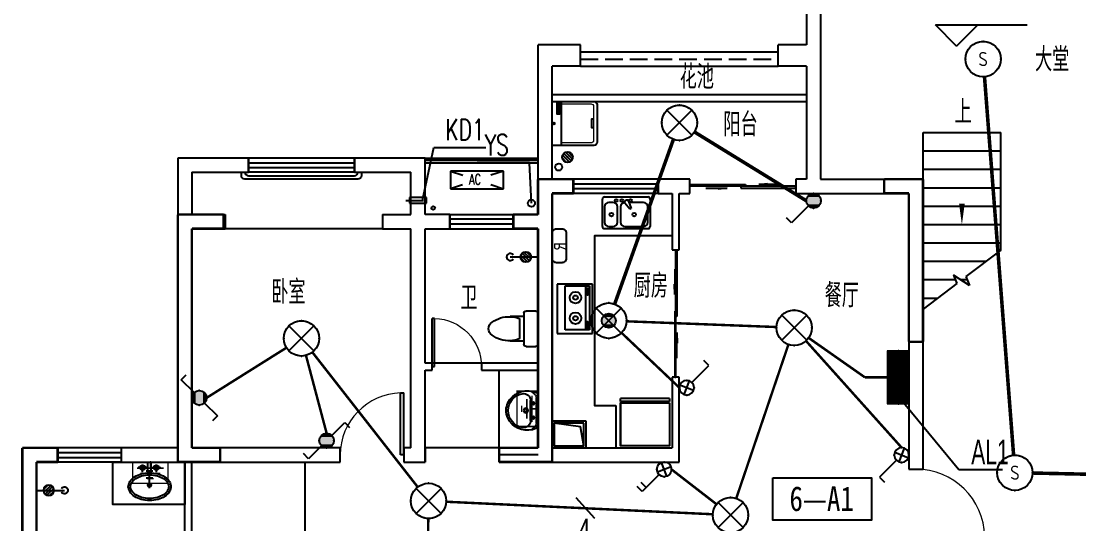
# Model space of a CAD drawing. Extents: x -993182 to -819982, y 169304 to 600104.
# Drawn here: x -984366 to -969393, y 405030 to 412139 of the extents above; entities that cross this region are included whole.
import ezdxf
from ezdxf.enums import TextEntityAlignment as Align

# ---------------------------------------------------------------- set-up
doc = ezdxf.new("R2010")
doc.units = 0
doc.header["$LTSCALE"] = 1000
doc.header["$MEASUREMENT"] = 0
doc.linetypes.add('DASH', pattern=[0.35, 0.25, -0.1])
for name, color, linetype in [('DIM-照明', 3, 'Continuous'), ('DIM-箱柜', 3, 'Continuous'), ('DIM_ELEV', 3, 'Continuous'), ('DIM_LEAD', 3, 'Continuous'), ('DIM_SYMB', 3, 'Continuous'), ('EQUIP-照明', 3, 'Continuous'), ('EQUIP-箱柜', 3, 'Continuous'), ('kan', 146, 'Continuous'), ('KTIAO', 124, 'Continuous'), ('PUB_TEXT', 7, 'Continuous'), ('STAIR', 2, 'Continuous'), ('TEL_TEXT', 7, 'Continuous'), ('VPIPE-污水', 2, 'Continuous'), ('WALL', 4, 'Continuous'), ('WINDOW', 2, 'Continuous'), ('WIRE-应急', 1, 'DASH'), ('WIRE-照明', 1, 'Continuous'), ('冷凝水管', 6, 'Continuous'), ('家具', 187, 'Continuous'), ('文字2', 7, 'Continuous'), ('栏杆', 169, 'Continuous'), ('空调、空调洞', 66, 'Continuous'), ('面层', 215, 'Continuous')]:
    doc.layers.add(name, color=color, linetype=linetype)
doc.layers.add('RENDERING', color=125, linetype='Continuous', lineweight=13)
doc.layers.add('洁、厨具', color=8, linetype='Continuous', lineweight=9)
doc.styles.add('-宋体', font='', dxfattribs={"width": 0.8})
doc.styles.add('_ROMANC', font='romanc__.ttf', dxfattribs={"width": 0.700005})
doc.styles.add('_SIMPLEX', font='SIMPLEX.shx', dxfattribs={"width": 0.75})
doc.styles.add('_TCH_DIM', font='SIMPLEX', dxfattribs={"bigfont": 'GBCBIG'})
doc.styles.add('_TEL_ATTDEF', font='GBENOR', dxfattribs={"width": 0.8, "height": 3, "bigfont": 'GBCBIG'})
doc.styles.add('_TEL_DIM', font='ICED', dxfattribs={"width": 0.8, "height": 3.5, "bigfont": 'BZHZ'})
doc.styles.add('DIM_FONT', font='simplex_.ttf', dxfattribs={"width": 0.7, "bigfont": 'GBCBIG'})
doc.styles.get("Standard").update_dxf_attribs({"font": 'gbenor.shx', "bigfont": 'gbcbig.shx'})
doc.styles.get('-宋体').set_extended_font_data('SimSun')

# ---------------------------------------------------------------- blocks, each defined once
blk = doc.blocks.new('ASDGFSDFGGDF')
at = {"layer": '家具'}
for p, q in [((695, -609), (695, 0)), ((695, -609), (695, 0)), ((0, -670), (0, -629)), ((0, -629), (28, -629)), ((0, -670), (695, -670)), ((28, -629), (28, -609)), ((695, -609), (666, -609)), ((666, -609), (666, -629)), ((666, -629), (695, -629)), ((695, -629), (695, -670))]:
    blk.add_line(p, q, dxfattribs=at)
for points in [[(0, -609), (0, 0), (695, 0), (695, -609)], [(666, -609), (28, -609), (28, -629), (666, -629)]]:
    blk.add_lwpolyline(points, close=True, dxfattribs=at)
blk = doc.blocks.new('sdfdsfgf')
at = {"layer": '家具'}
for points in [[(1414289, 21341), (1413809, 21341), (1413809, 20961), (1414289, 20961), (1414289, 21341)], [(1414259, 20991), (1414211, 21259), (1413839, 21311)]]:
    blk.add_lwpolyline(points, dxfattribs=at)
blk.add_lwpolyline([(1414259, 21311), (1413839, 21311), (1413839, 20991), (1414259, 20991)], close=True, dxfattribs=at)
blk = doc.blocks.new('A$C685A49D5')
at = {"layer": '家具'}
for p, q in [((31, 450), (644, 450)), ((0, 31), (0, 419)), ((31, 307), (31, 92)), ((153, 368), (92, 368)), ((215, 92), (215, 307)), ((256, 307), (256, 92)), ((390, 277), (320, 363)), ((340, 402), (325, 393)), ((369, 391), (408, 287)), ((583, 368), (377, 368)), ((644, 92), (644, 307)), ((675, 419), (675, 31)), ((408, 287), (390, 277)), ((644, 0), (31, 0)), ((92, 31), (153, 31)), ((317, 31), (583, 31))]:
    blk.add_line(p, q, dxfattribs=at)
for centre, radius in [((194, 399), 20.5), ((276, 399), 20.5), ((399, 399), 20.5), ((128, 199), 25.6), ((450, 199), 25.6)]:
    blk.add_circle(centre, radius, dxfattribs=at)
for centre, radius, start, end in [((31, 419), 30.7, 90, 180), ((644, 419), 30.7, 0, 90), ((92, 307), 61.4, 90, 180), ((153, 307), 61.4, 0, 90), ((317, 307), 61.4, 90, 180), ((335, 376), 20.5, 120, 219.4623), ((350, 384), 20.5, 20.5377, 120), ((583, 307), 61.4, 0, 90), ((31, 31), 30.7, 180, 270), ((92, 92), 61.4, 180, 270), ((153, 92), 61.4, 270, 0), ((317, 92), 61.4, 180, 270), ((583, 92), 61.4, 270, 0), ((644, 31), 30.7, 270, 0)]:
    blk.add_arc(centre, radius, start, end, dxfattribs=at)
at = {"layer": '家具', "style": 'DIM_FONT', "width": 0.8, "flags": 9}
for tag in ['YSIZE', 'XSIZE']:
    blk.add_attdef(tag, (338, 450), '', height=0.5, rotation=270, dxfattribs=at)
blk = doc.blocks.new('$plan$00001601')
at = {"layer": '家具'}
for p, q in [((-350, 16), (350, 16)), ((-350, -484), (-350, 16)), ((350, 16), (350, -484)), ((-323, -98), (-323, -440)), ((299, -98), (-323, -98)), ((299, -440), (299, -98)), ((-323, -384), (299, -384)), ((-323, -440), (299, -440)), ((-291, -407), (-291, -418)), ((-216, -416), (-280, -416)), ((-280, -416), (-280, -433)), ((-280, -433), (-216, -433)), ((-216, -433), (-216, -416)), ((-199, -408), (-199, -418)), ((182, -407), (182, -418)), ((193, -416), (193, -433)), ((257, -416), (193, -416)), ((193, -433), (257, -433)), ((257, -433), (257, -416)), ((274, -408), (274, -418)), ((350, -484), (-350, -484))]:
    blk.add_line(p, q, dxfattribs=at)
for points in [[(-199, -408, 0.259034), (-201, -404, 0.076276), (-213, -399, 0.036515), (-226, -397, 0.026615), (-245, -396, 0.026615), (-264, -397, 0.036515), (-277, -399, 0.076276), (-289, -404, 0.259034), (-291, -408, 0.078462), (-291, -409, 0.056762)], [(-199, -418, 0.259034), (-201, -415, 0.076276), (-213, -410, 0.036515), (-226, -407, 0.026615), (-245, -406, 0.026615), (-264, -407, 0.036515), (-277, -410, 0.076276), (-289, -415, 0.259034), (-291, -418, 0.259034), (-289, -422, 0.056762), (-280, -426, 0.036515)], [(-216, -427, 0.008736), (-213, -427, 0.076276), (-201, -422, 0.259034), (-199, -418, 0.259034)], [(274, -408, 0.259034), (272, -404, 0.076276), (260, -399, 0.036515), (247, -397, 0.026615), (228, -396, 0.026615), (209, -397, 0.036515), (196, -399, 0.076276), (184, -404, 0.259034), (182, -408, 0.078462), (182, -409, 0.056762)], [(274, -418, 0.259034), (272, -415, 0.076276), (260, -410, 0.036515), (247, -407, 0.026615), (228, -406, 0.026615), (209, -407, 0.036515), (196, -410, 0.076276), (184, -415, 0.259034), (182, -418, 0.259034), (184, -422, 0.056762), (193, -426, 0.036515)], [(257, -427, 0.008736), (260, -427, 0.076276), (272, -422, 0.259034), (274, -418, 0.259034)]]:
    blk.add_lwpolyline(points, format="xyb", dxfattribs=at)
for centre, radius, start, end in [((-158, -243), 82.5, 0.964, 0), ((-158, -243), 31.6, 0.6532, 0), ((134, -243), 82.5, 180, 179.036), ((134, -243), 31.6, 180, 179.3468)]:
    blk.add_arc(centre, radius, start, end, dxfattribs=at)
blk = doc.blocks.new('A$C3451006C')
blk.add_lwpolyline([(-50, 330), (-50, -30, 0.414214), (10, -90), (90, -90, 0.414214), (150, -30), (150, 330, 0.414214), (90, 390), (10, 390, 0.414214)], format="xyb", close=True)
at = {"style": '_SIMPLEX', "width": 0.8}
blk.add_text('R', height=150, rotation=270, dxfattribs=at).set_placement((-32, 144), align=Align.CENTER)
blk = doc.blocks.new('$plan$00001623')
at = {"layer": '家具', "linetype": 'Continuous'}
blk.add_line((-341, -145), (342, -145), dxfattribs=at)
at = {"layer": '家具'}
blk.add_lwpolyline([(295, -706), (-295, -706, -0.414214), (-345, -656), (-345, 0), (345, 0), (345, -656, -0.414214)], format="xyb", close=True, dxfattribs=at)
at = {"layer": '家具', "lineweight": 13}
blk.add_lwpolyline([(307, -145), (307, -611, -0.414214), (267, -651), (-267, -651, -0.414214), (-307, -611), (-307, -145)], format="xyb", dxfattribs=at)
at = {"layer": '家具'}
for points in [[(323, -72), (152, -72), (152, -120), (323, -120)], [(163, -86), (177, -86), (177, -99), (163, -99)], [(189, -86), (202, -86), (202, -99), (189, -99)], [(213, -86), (227, -86), (227, -99), (213, -99)], [(239, -86), (253, -86), (253, -99), (239, -99)], [(281, -110), (309, -110), (309, -80), (281, -80)]]:
    blk.add_lwpolyline(points, close=True, dxfattribs=at)
blk.add_lwpolyline([(-71, -651), (-71, -623), (0, -623), (71, -623), (71, -651)], dxfattribs=at)
blk.add_circle((0, -25), 16, dxfattribs=at)
blk = doc.blocks.new('90304092557924')
at = {"layer": 'KTIAO'}
for p, q in [((-375, 125), (-198, 66)), ((-375, 125), (-375, -125)), ((375, 125), (-375, 125)), ((375, 125), (198, 66)), ((375, -125), (375, 125)), ((-203, -68), (-375, -125)), ((-375, -125), (375, -125)), ((200, -67), (375, -125))]:
    blk.add_line(p, q, dxfattribs=at)
at = {"layer": 'KTIAO', "style": '_ROMANC', "width": 0.7}
blk.add_text('AC', height=148.6, dxfattribs=at).set_placement((-113, -66))
at = {"layer": 'KTIAO', "style": 'DIM_FONT', "oblique": 0, "width": 0.6, "flags": 9}
for tag in ['XSIZE', 'YSIZE']:
    blk.add_attdef(tag, (-375, -125), '', height=0.5, dxfattribs=at)
blk = doc.blocks.new('M_E6')
for p, q in [((-240, 0), (-270, -79)), ((240, 0), (-240, 0)), ((-237, 0), (239, 0)), ((240, 0), (270, -79)), ((-213, -36), (-271, -91)), ((-179, -23), (181, -23)), ((141, -105), (-141, -105)), ((-141, -105), (141, -105)), ((217, -37), (274, -95))]:
    blk.add_line(p, q)
for centre, radius in [((-99, -65), 16.3), ((2, -172), 31.6), ((2, -172), 23), ((101, -65), 16.3)]:
    blk.add_circle(centre, radius)
for centre, radius, start, end in [((28, -152), 307, 166.1751, 244.7296), ((-141, -205), 100, 90, 190.5602), ((-179, -73), 50, 90, 133.181), ((-28, -152), 307, 297.0639, 13.8249), ((141, -205), 100, 349.4398, 90), ((181, -73), 50, 44.5607, 90), ((0, -179), 243, 190.5602, 349.4398), ((0, -201), 250, 245.8071, 296.4628), ((28, -152), 307, 266.589, 266.5936)]:
    blk.add_arc(centre, radius, start, end)
at = {"width": 0.8, "flags": 9}
for tag in ['XSIZE', 'YSIZE']:
    blk.add_attdef(tag, (0, 0), '', height=0.5, dxfattribs=at)
blk = doc.blocks.new('1')
for p, q in [((-550, -239), (-550, 201)), ((-520, 231), (-380, 231)), ((-350, 201), (-350, 151)), ((-350, 151), (-350, -189)), ((-350, 151), (-154, 151)), ((-289, 121), (-289, -159)), ((-380, -269), (-520, -269)), ((-154, -189), (-350, -189)), ((-350, -189), (-350, -239))]:
    blk.add_line(p, q)
for centre, radius, start, end in [((-520, 201), 30, 90, 180), ((-380, 201), 30, 360, 90), ((-137, -247), 398, 92.544, 112.5495), ((-137, -247), 398, 53.3619, 92.544), ((40, -19), 110, 303.4509, 56.5491), ((-137, 208), 398, 267.456, 306.6381), ((-520, -239), 30, 180, 270), ((-380, -239), 30, 270, 360), ((-137, 208), 398, 247.4505, 267.456)]:
    blk.add_arc(centre, radius, start, end)
blk = doc.blocks.new('4')
at = {"layer": '家具'}
for p, q in [((2941801, -560087), (2941801, -559951)), ((2941897, -560087), (2941723, -560087)), ((2941864, -560013), (2941757, -560013)), ((2942094, -560111), (2941837, -560111)), ((2941851, -560063), (2941851, -560160)), ((2941851, -560087), (2941851, -560136)), ((2941897, -560087), (2941897, -560136)), ((2941951, -560063), (2941951, -560160)), ((2941897, -560136), (2941723, -560136)), ((2941864, -560210), (2941757, -560210)), ((2941801, -560136), (2941801, -560272))]:
    blk.add_line(p, q, dxfattribs=at)
for points in [[(2941874, -560110, -0.066088), (2941890, -559990, -0.078703), (2941932, -559897, -0.107168), (2942000, -559829, -0.142355), (2942071, -559809, -0.142355), (2942141, -559829, -0.107168), (2942209, -559897, -0.078703), (2942251, -559990, -0.066088), (2942267, -560110, -0.066088), (2942251, -560230, -0.078703), (2942209, -560323, -0.107168), (2942141, -560390, -0.142355), (2942071, -560411, -0.142355), (2942000, -560390, -0.107168), (2941932, -560323, -0.078703), (2941890, -560230, -0.066088)], [(2941904, -560110, -0.066088), (2941919, -559997, -0.078703), (2941957, -559913, -0.107168), (2942016, -559854, -0.142355), (2942071, -559839, -0.142355), (2942125, -559854, -0.107168), (2942184, -559913, -0.078703), (2942222, -559997, -0.066088), (2942237, -560110, -0.066088), (2942222, -560222, -0.078703), (2942184, -560306, -0.107168), (2942125, -560365, -0.142355), (2942071, -560381, -0.142355), (2942016, -560365, -0.107168), (2941957, -560306, -0.078703), (2941919, -560222, -0.066088)]]:
    blk.add_lwpolyline(points, format="xyb", close=True, dxfattribs=at)
for centre, radius in [((2941801, -560014), 34.1), ((2941801, -560014), 24.4), ((2942051, -560111), 24.4), ((2941801, -560208), 34.1), ((2941801, -560208), 24.4)]:
    blk.add_circle(centre, radius, dxfattribs=at)
blk = doc.blocks.new('$lvtry$00000168')
at = {"color": 0}
blk.add_line((0, 0), (0, -395), dxfattribs=at)
blk.add_arc((0, -395), 50, 121.0332, 58.9668, dxfattribs=at)
for p in [(0, 0), (0, -223)]:
    blk.add_point(p, dxfattribs=at)
blk = doc.blocks.new('$lvtry$00000171')
for p, q in [((-74, 11), (-11, 74)), ((-70, -27), (27, 70)), ((-53, -53), (53, 53)), ((-27, -70), (70, 27)), ((11, -74), (74, -11))]:
    blk.add_line(p, q)
blk.add_circle((0, 0), 75)
blk.add_point((0, 0))
blk = doc.blocks.new('A$C6BE329BC')
at = {"layer": '家具', "rotation": 180}
blk.add_blockref('$lvtry$00000171', (75, 271), dxfattribs=at)
at = {"layer": '家具'}
blk.add_blockref('$lvtry$00000168', (75, 445), dxfattribs=at)
blk = doc.blocks.new('q1')
at = {"color": 3, "const_width": 35}
for points in [[(-515593, -324518), (-515593, -324018)], [(-515593, -324018), (-515093, -324018)], [(-515093, -324018), (-515093, -324218)], [(-510693, -324018), (-510143, -324018)], [(-510693, -324218), (-510693, -324018)], [(-510143, -326318), (-510143, -324018)], [(-515393, -324718), (-515393, -324218)], [(-515393, -324218), (-515093, -324218)], [(-510693, -324218), (-510343, -324218)], [(-510343, -326318), (-510343, -324218)], [(-520693, -328018), (-520693, -324518)], [(-520693, -324518), (-520043, -324518)], [(-520043, -324518), (-520043, -324718)], [(-515943, -324518), (-515593, -324518)], [(-515943, -324718), (-515943, -324518)], [(-520493, -327818), (-520493, -324718)], [(-520493, -324718), (-520043, -324718)], [(-515943, -324718), (-515593, -324718)], [(-515593, -327818), (-515593, -324718)], [(-515393, -328018), (-515393, -324718)], [(-510143, -326318), (-510343, -326318)], [(-522893, -327818), (-522393, -327818)], [(-522893, -329518), (-522893, -327818)], [(-522393, -327818), (-522393, -328018)], [(-520493, -327818), (-520093, -327818)], [(-520093, -327818), (-520093, -328018)], [(-516143, -327818), (-515593, -327818)], [(-516143, -328018), (-516143, -327818)], [(-522693, -328018), (-522393, -328018)], [(-522693, -329518), (-522693, -328018)], [(-520693, -328018), (-520093, -328018)], [(-516143, -328018), (-515393, -328018)]]:
    blk.add_lwpolyline(points, dxfattribs=at)
blk = doc.blocks.new('A$C06D6341B')
at = {"layer": '空调、空调洞', "linetype": 'DASH'}
for p, q in [((40, 0), (40, 340)), ((80, 290), (0, 290)), ((0, 290), (0, 50)), ((80, 50), (80, 290)), ((0, 50), (80, 50))]:
    blk.add_line(p, q, dxfattribs=at)
blk = doc.blocks.new('$DorLib2D$00000131')
at = {"color": 0, "linetype": 'Continuous'}
for p, q in [((0.15, 0.125), (0.2319, 0.1973)), ((0.2319, 0.1973), (0.2319, 0.125)), ((-0.5, 0.125), (-0.5, 0)), ((0.0192, 0.125), (-0.5, 0.125)), ((0.0192, 0), (0.0192, 0.125)), ((0.35, 0.125), (0.15, 0.125)), ((-0.5, 0), (0.0192, 0)), ((-0.024, 0), (0.5, 0)), ((-0.024, -0.125), (-0.024, 0)), ((0.5, 0), (0.5, -0.125)), ((-0.35, -0.125), (-0.15, -0.125)), ((-0.2319, -0.1973), (-0.2319, -0.125)), ((-0.15, -0.125), (-0.2319, -0.1973)), ((0.5, -0.125), (-0.024, -0.125))]:
    blk.add_line(p, q, dxfattribs=at)
blk = doc.blocks.new('$WINLIB2D$00000001')
at = {"color": 0}
for points in [[(-0.5, 0.5), (-0.5, -0.5)], [(-0.5, 0.5), (0.5, 0.5)], [(0.5, -0.5), (0.5, 0.5)], [(0.5, 0.1667), (-0.5, 0.1667)], [(0.5, -0.1667), (-0.5, -0.1667)], [(-0.5, -0.5), (0.5, -0.5)]]:
    blk.add_lwpolyline(points, dxfattribs=at)
blk = doc.blocks.new('$DorLib2D$00000001')
for p, q in [((0.45, 0.975), (0.5, 0.975)), ((0.45, 0), (0.45, 0.975)), ((0.5, 0), (0.5, 0.975)), ((0.5, 0), (0.45, 0))]:
    blk.add_line(p, q)
at = {"lineweight": 13}
blk.add_arc((0.475, 0), 0.975, 91.4693, 180, dxfattribs=at)
blk = doc.blocks.new('5#、7#楼参照')
at = {"color": 6}
blk.add_lwpolyline([(-343108.8, -338415.6), (-341508.8, -338415.6), (-341508.8, -341415.6), (-343108.8, -341415.6)], close=True, dxfattribs=at)
blk.add_circle((-338302, -334754.6), 50, dxfattribs=at)
at = {"layer": 'DIM_ELEV'}
for p, q in [((-332284.7, -332532.7), (-332584.7, -332232.7)), ((-332584.7, -332232.7), (-331284.7, -332232.7)), ((-332284.7, -332532.7), (-331984.7, -332232.7))]:
    blk.add_line(p, q, dxfattribs=at)
at = {"layer": 'DIM_LEAD'}
for p, q in [((-339845.1, -334715.6), (-339685.9, -333966.8)), ((-339845.1, -334715.6), (-339685.9, -333966.8)), ((-339845.1, -334715.6), (-339685.9, -333966.8)), ((-339845.1, -334715.6), (-339685.9, -333966.8)), ((-339845.1, -334715.6), (-339685.9, -333966.8)), ((-339685.9, -333966.8), (-338948.4, -333966.8)), ((-338330.5, -334185.6), (-339069.7, -334185.6)), ((-338302, -334754.6), (-338330.5, -334185.6))]:
    blk.add_line(p, q, dxfattribs=at)
at = {"layer": 'DIM_SYMB'}
blk.add_lwpolyline([(-332208.8, -333832, 0, 0, 0), (-332208.8, -335061.1, 0, 80, 0), (-332208.8, -334761.1, 0, 0, 0)], format="xyseb", dxfattribs=at)
at = {"layer": 'kan'}
for p, q in [((-337608.8, -332615.6), (-334808.8, -332615.6)), ((-337608.8, -332815.6), (-334808.8, -332815.6))]:
    blk.add_line(p, q, dxfattribs=at)
at = {"layer": 'kan', "linetype": 'DASH'}
blk.add_line((-337608.8, -332715.6), (-334808.8, -332715.6), dxfattribs=at)
at = {"layer": 'kan', "color": 124}
for p, q in [((-338008.8, -333215.6), (-334408.8, -333215.6)), ((-338008.8, -333315.6), (-334408.8, -333315.6))]:
    blk.add_line(p, q, dxfattribs=at)
at = {"layer": 'kan'}
blk.add_lwpolyline([(-339808.8, -334115.6), (-338208.8, -334115.6)], dxfattribs=at)
at = {"layer": 'STAIR'}
for p, q in [((-332758.8, -336251.6), (-332758.8, -333755.6)), ((-332758.8, -333755.6), (-331658.8, -333755.6)), ((-331658.8, -335419.6), (-331658.8, -333755.6)), ((-332758.8, -334015.6), (-331658.8, -334015.6)), ((-332758.8, -334275.6), (-331658.8, -334275.6)), ((-332758.8, -334535.6), (-331658.8, -334535.6)), ((-332758.8, -334795.6), (-331658.8, -334795.6)), ((-332758.8, -335055.6), (-331658.8, -335055.6)), ((-332758.8, -335315.6), (-331658.8, -335315.6)), ((-331658.8, -335419.6), (-332153.1, -335793.4)), ((-332758.8, -335575.6), (-331865, -335575.6)), ((-332102.3, -335918.5), (-332328.1, -335772.4)), ((-332328.1, -335772.4), (-332280.4, -335889.8)), ((-332153.1, -335793.4), (-332102.3, -335918.5)), ((-332758.8, -335835.6), (-332302.5, -335835.6)), ((-332280.4, -335889.8), (-332758.8, -336251.6)), ((-332230.5, -335835.6), (-332135.9, -335835.6)), ((-332758.8, -336095.6), (-332552.5, -336095.6))]:
    blk.add_line(p, q, dxfattribs=at)
at = {"layer": 'VPIPE-污水'}
blk.add_circle((-337916, -334244.1, -76423.5), 50, dxfattribs=at)
at = {"layer": 'WALL'}
for p, q in [((-334408.8, -330815.6), (-334408.8, -332515.6)), ((-334208.8, -331015.6), (-334208.8, -332815.6)), ((-338208.8, -334515.6), (-338208.8, -332515.6)), ((-337608.8, -332515.6), (-338208.8, -332515.6)), ((-337608.8, -332815.6), (-337608.8, -332515.6)), ((-334408.8, -332515.6), (-334808.8, -332515.6)), ((-334808.8, -332815.6), (-334808.8, -332515.6)), ((-338008.8, -334415.6), (-338008.8, -332815.6)), ((-337608.8, -332815.6), (-338008.8, -332815.6)), ((-334408.8, -332815.6), (-334808.8, -332815.6)), ((-334408.8, -332815.6), (-334408.8, -334415.6)), ((-334208.8, -332815.6), (-334208.8, -334415.6)), ((-342308.8, -334115.6), (-343308.8, -334115.6)), ((-343308.8, -334115.6), (-343308.8, -335015.6)), ((-342308.8, -334315.6), (-342308.8, -334115.6)), ((-339808.8, -334115.6), (-340808.8, -334115.6)), ((-340808.8, -334115.6), (-340808.8, -334315.6)), ((-339808.8, -334915.6), (-339808.8, -334115.6)), ((-343108.8, -334315.6), (-342308.8, -334315.6)), ((-343108.8, -334315.6), (-343108.8, -334915.6)), ((-340808.8, -334315.6), (-340008.8, -334315.6)), ((-340008.8, -334915.6), (-340008.8, -334315.6)), ((-337709, -334415.6), (-338008.8, -334415.6)), ((-337709, -334615.6), (-337709, -334415.6)), ((-336308.8, -334415.6), (-336509, -334415.6)), ((-336509, -334415.6), (-336509, -334615.6)), ((-336058.8, -334415.6), (-336308.8, -334415.6)), ((-336058.8, -334615.6), (-336058.8, -334415.6)), ((-334408.8, -334415.6), (-334558.8, -334415.6)), ((-334558.8, -334415.6), (-334558.8, -334615.6)), ((-334208.8, -334415.6), (-332758.8, -334415.6)), ((-332758.8, -338515.6), (-332758.8, -334415.6)), ((-338208.8, -334515.6), (-338208.8, -334915.6)), ((-338008.8, -334615.6), (-338008.8, -335015.6)), ((-338008.8, -334615.6), (-337709, -334615.6)), ((-336509, -334615.6), (-336308.8, -334615.6)), ((-336308.8, -334615.6), (-336308.8, -335415.6)), ((-336208.8, -335415.6), (-336208.8, -334615.6)), ((-336208.8, -334615.6), (-336058.8, -334615.6)), ((-334558.8, -334615.6), (-334308.8, -334615.6)), ((-334308.8, -334615.6), (-332958.8, -334615.6)), ((-332958.8, -334615.6), (-332958.8, -338515.6)), ((-343108.8, -334915.6), (-342639.8, -334915.6)), ((-342639.8, -334915.6), (-342639.8, -335115.6)), ((-340409.8, -334915.6), (-340008.8, -334915.6)), ((-340409.8, -334915.6), (-340409.8, -335115.6)), ((-339458.8, -334915.6), (-339808.8, -334915.6)), ((-339458.8, -335115.6), (-339458.8, -334915.6)), ((-338208.8, -334915.6), (-338558.8, -334915.6)), ((-338558.8, -334915.6), (-338558.8, -335115.6)), ((-343308.8, -335015.6), (-343308.8, -338215.6)), ((-338008.8, -335015.6), (-338008.8, -337015.6)), ((-343108.8, -335115.6), (-342639.8, -335115.6)), ((-343108.8, -335115.6), (-343108.8, -338215.6)), ((-340409.8, -335115.6), (-340008.8, -335115.6)), ((-340008.8, -337015.6), (-340008.8, -335115.6)), ((-339808.8, -335115.6), (-339458.8, -335115.6)), ((-339808.8, -337015.6), (-339808.8, -335115.6)), ((-338558.8, -335115.6), (-338208.8, -335115.6)), ((-338208.8, -335115.6), (-338208.8, -337015.6)), ((-336308.8, -335415.6), (-336208.8, -335415.6)), ((-340008.8, -338215.6), (-340008.8, -337015.6)), ((-339708.8, -337015.6), (-339808.8, -337015.6)), ((-339708.8, -337115.6), (-339708.8, -337015.6)), ((-338208.8, -337015.6), (-339008.8, -337015.6)), ((-339008.8, -337015.6), (-339008.8, -337115.6)), ((-338008.8, -337015.6), (-338008.8, -338215.6)), ((-339808.8, -338215.6), (-339808.8, -337115.6)), ((-339808.8, -337115.6), (-339708.8, -337115.6)), ((-339008.8, -337115.6), (-338208.8, -337115.6)), ((-338208.8, -337115.6), (-338208.8, -338215.6)), ((-336208.8, -337215.6), (-336308.8, -337215.6)), ((-336308.8, -337215.6), (-336308.8, -338215.6)), ((-336208.8, -338415.6), (-336208.8, -337215.6)), ((-345008.8, -338215.6), (-345508.8, -338215.6)), ((-345508.8, -338215.6), (-345508.8, -341115.6)), ((-345008.8, -338415.6), (-345008.8, -338215.6)), ((-343308.8, -338215.6), (-344108.8, -338215.6)), ((-344108.8, -338215.6), (-344108.8, -338415.6)), ((-341008.8, -338215.6), (-343108.8, -338215.6)), ((-341008.8, -338415.6), (-341008.8, -338215.6)), ((-340008.8, -338215.6), (-340108.8, -338215.6)), ((-340108.8, -338215.6), (-340108.8, -338415.6)), ((-339808.8, -338415.6), (-339808.8, -338215.6)), ((-338208.8, -338215.6), (-338758.8, -338215.6)), ((-338758.8, -338215.6), (-338758.8, -338415.6)), ((-338008.8, -338215.6), (-336308.8, -338215.6)), ((-345308.8, -338415.6), (-345008.8, -338415.6)), ((-345308.8, -338415.6), (-345308.8, -341115.6)), ((-344108.8, -338415.6), (-343208.8, -338415.6)), ((-343208.8, -339615.6), (-343208.8, -338415.6)), ((-343108.8, -338415.6), (-341008.8, -338415.6)), ((-343108.8, -339515.6), (-343108.8, -338415.6)), ((-340108.8, -338415.6), (-339908.8, -338415.6)), ((-339908.8, -338415.6), (-339808.8, -338415.6)), ((-338758.8, -338415.6), (-338108.8, -338415.6)), ((-338108.8, -338415.6), (-336208.8, -338415.6)), ((-332958.8, -338515.6), (-332758.8, -338515.6))]:
    blk.add_line(p, q, dxfattribs=at)
at = {"layer": 'WINDOW'}
for p, q in [((-340409.8, -335115.6), (-342639.8, -335115.6)), ((-339008.8, -337015.6), (-339708.8, -337015.6)), ((-338758.8, -338215.6), (-339808.8, -338215.6))]:
    blk.add_line(p, q, dxfattribs=at)
at = {"layer": 'WINDOW', "linetype": 'DASH'}
for p, q in [((-339808.8, -338215.6), (-339808.8, -338415.6)), ((-338758.8, -338415.6), (-338758.8, -338215.6))]:
    blk.add_line(p, q, dxfattribs=at)
at = {"layer": '冷凝水管'}
blk.add_circle((-339692.3, -334822.9, -76423.5), 25, dxfattribs=at)
at = {"layer": '家具'}
blk.add_line((-337108.8, -337615.6, 0), (-337108.8, -338215.6, 0), dxfattribs=at)
at = {"layer": '家具', "elevation": 0}
blk.add_lwpolyline([(-336308.8, -335215.6), (-336308.8, -335215.6), (-337408.8, -335215.6), (-337408.8, -335215.6), (-337408.8, -337615.6), (-337408.8, -337615.6), (-337408.8, -337615.6), (-337108.8, -337615.6)], dxfattribs=at)
at = {"layer": '家具'}
blk.add_lwpolyline([(-338208.8, -338315.6), (-338758.8, -338315.6), (-338758.8, -337415.6), (-338758.8, -337115.6), (-338208.8, -337115.6)], dxfattribs=at)
blk.add_lwpolyline([(-344230.3, -338415.6), (-343208.8, -338415.6), (-343208.8, -339015.6), (-344230.3, -339015.6)], close=True, dxfattribs=at)
at = {"layer": '栏杆'}
for points in [[(-339808.8, -334145.6), (-338208.8, -334145.6)], [(-339808.8, -334185.6), (-338208.8, -334185.6)]]:
    blk.add_lwpolyline(points, dxfattribs=at)
for points in [[(-340708.8, -334315.6), (-340708.8, -334365.6, -0.4142136), (-340758.8, -334415.6), (-342358.8, -334415.6, -0.4142136), (-342408.8, -334365.6), (-342408.8, -334315.6)], [(-342358.8, -334315.6), (-342358.8, -334315.6, 0.4142136), (-342308.8, -334365.6), (-340808.8, -334365.6, 0.4142136), (-340758.8, -334315.6), (-340758.8, -334315.6)]]:
    blk.add_lwpolyline(points, format="xyb", dxfattribs=at)
at = {"rotation": 270}
blk.add_blockref('A$C6BE329BC', (-338653.8, -335440.6), dxfattribs=at)
at = {"xscale": -1, "rotation": 90}
blk.add_blockref('A$C6BE329BC', (-344863.8, -338740.6), dxfattribs=at)
at = {"layer": 'RENDERING'}
blk.add_blockref('90304092557924', (-339075.1, -334425.1), dxfattribs=at)
at = {"layer": 'WINDOW'}
for name, p, xscale, yscale, zscale, rotation in [('$WINLIB2D$00000001', (-341558.8, -334215.6), 1500, 200, 1500, 180), ('$WINLIB2D$00000001', (-337109, -334515.6), 1200, 200, 1200, 180), ('$DorLib2D$00000131', (-335308.8, -334515.6), -1500, -200, -1500, 359.9999998587222), ('$DorLib2D$00000131', (-336258.8, -336315.6), 1800, 100, 1800, 90), ('$DorLib2D$00000001', (-339358.8, -337065.6), 700, -700, 700, 180), ('$DorLib2D$00000001', (-340558.8, -338315.6), 900, 900, 900, 359.999999999331), ('$WINLIB2D$00000001', (-344558.8, -338315.6), -900, 200, -900, 359.9999999932738), ('$DorLib2D$00000001', (-332858.8, -339015.6), 1000, 1000, 1000, 270)]:
    blk.add_blockref(name, p, dxfattribs=dict(at, xscale=xscale, yscale=yscale, zscale=zscale, rotation=rotation))
at = {"layer": 'WINDOW', "xscale": 900, "yscale": 200, "zscale": 900}
blk.add_blockref('$WINLIB2D$00000001', (-339008.8, -335015.6), dxfattribs=at)
at = {"layer": '家具'}
for name, p, rotation in [('$lvtry$00000171', (-337792.8, -334103.1, -76423.5), 89.99999999999999), ('ASDGFSDFGGDF', (-336346.5, -338187.2, 0), 180), ('4', (216402, 2603307, -292.7), 270)]:
    blk.add_blockref(name, p, dxfattribs=dict(at, rotation=rotation))
for name, p in [('A$C685A49D5', (-337298.3, -335114.9, 0)), ('sdfdsfgf', (-1751817.8, -359176.2))]:
    blk.add_blockref(name, p, dxfattribs=at)
at = {"layer": '家具', "xscale": -1}
for name, p in [('A$C3451006C', (-337858.8, -335506.3, 0)), ('1', (-338758.3, -336510.3, 0))]:
    blk.add_blockref(name, p, dxfattribs=at)
for name, p, rotation in [('$plan$00001601', (-337921.5, -336247.8, 0), 90), ('M_E6', (-338208.8, -337688.1), 270)]:
    blk.add_blockref(name, p, dxfattribs=dict(at, rotation=rotation))
at = {"layer": '洁、厨具', "xscale": 0.9000000001396984, "yscale": 0.9000000001396984, "zscale": 0.9000000001396984, "rotation": 90}
blk.add_blockref('$plan$00001623', (-338008.8, -333626.1), dxfattribs=at)
at = {"layer": '空调、空调洞', "rotation": 270}
blk.add_blockref('A$C06D6341B', (-340078.8, -334675.6, -76423.5), dxfattribs=at)
at = {"layer": '面层'}
blk.add_blockref('q1', (177384, -10397.2), dxfattribs=at)
at = {"layer": 'DIM_LEAD', "color": 7, "style": '_TCH_DIM', "width": 0.705882}
for s, p in [('KD1', (-339523.4, -333861.8)), ('YS', (-338964.7, -334080.6))]:
    blk.add_text(s, height=297.5, dxfattribs=at).set_placement(p)
at = {"layer": 'DIM_SYMB', "color": 7, "style": '_TCH_DIM'}
blk.add_text('上', height=337.6, dxfattribs=at).set_placement((-332313.1, -333631.8))
blk = doc.blocks.new('$equip$00002837')
at = {"const_width": 0.04}
blk.add_lwpolyline([(0.5, 0, 1), (-0.5, 0, 1), (0.5, 0, -0.854586)], format="xyb", dxfattribs=at)
blk.add_circle((0, 0), 0.5)
for p in [(0, 0.5), (-0.5, 0), (0.5, 0), (0, -0.5)]:
    blk.add_point(p)
at = {"color": 7, "style": '_TEL_DIM'}
blk.add_attdef('$TEXT$', text='', height=0.4, dxfattribs=at).set_placement((0, 0), align=Align.MIDDLE_CENTER)
at = {"color": 7, "style": '_TEL_DIM', "flags": 1}
for tag in ['A', 'REMARK']:
    blk.add_attdef(tag, text='', height=0.00002, dxfattribs=at).set_placement((0, 0), align=Align.MIDDLE_CENTER)
blk = doc.blocks.new('$equip$00002539')
for p, q in [((-0.354, 0.354), (0.354, -0.354)), ((0.354, 0.354), (-0.354, -0.354))]:
    blk.add_line(p, q)
at = {"const_width": 0.04}
blk.add_lwpolyline([(-0.5, 0, 1), (0.5, 0, 1), (-0.5, 0, 0.911406)], format="xyb", dxfattribs=at)
blk.add_circle((0, 0), 0.5)
for p in [(0, 0.5), (-0.5, 0), (0.5, 0), (0, -0.5)]:
    blk.add_point(p)
at = {"color": 7, "style": '_TEL_DIM', "flags": 1}
blk.add_attdef('A', text='', height=0.00002, dxfattribs=at).set_placement((0, 0), align=Align.MIDDLE_CENTER)
blk = doc.blocks.new('$equip$00002828')
for p, q in [((0.354, 0.354), (-0.354, -0.354)), ((-0.354, 0.354), (0.354, -0.354))]:
    blk.add_line(p, q)
at = {"const_width": 0.04}
blk.add_lwpolyline([(0.5, 0, -1), (-0.5, 0, -1), (0.5, 0, 1)], format="xyb", dxfattribs=at)
for radius in [0.5, 0.2]:
    blk.add_circle((0, 0), radius)
for p in [(0, 0.5), (-0.5, 0), (0.5, 0), (0, -0.5)]:
    blk.add_point(p)
for points in [[(-0.173, 0.1), (0.173, 0.1), (-0.2, 0), (0.2, 0)], [(-0.173, -0.1), (0.173, -0.1), (-0.2, 0), (0.2, 0)], [(-0.1, 0.173), (0.1, 0.173), (-0.173, 0.1), (0.173, 0.1)], [(0, 0.2), (0, 0.2), (-0.1, 0.173), (0.1, 0.173)], [(-0.1, -0.173), (0.1, -0.173), (-0.173, -0.1), (0.173, -0.1)], [(0, -0.2), (0, -0.2), (-0.1, -0.173), (0.1, -0.173)]]:
    blk.add_solid(points)
at = {"color": 7, "style": '_TEL_DIM', "flags": 1}
for tag in ['A', 'REMARK']:
    blk.add_attdef(tag, text='', height=0.00002, dxfattribs=at).set_placement((0, 0), align=Align.MIDDLE_CENTER)
blk = doc.blocks.new('*X5')
at = {"color": 0}
for p, q in [((-250, 32.8), (-82.8, 200)), ((-250, 68.2), (-118.2, 200)), ((-250, 103.6), (-153.6, 200)), ((-250, 138.9), (-188.9, 200)), ((-250, 174.3), (-224.3, 200)), ((-247.5, 0), (-47.5, 200)), ((-212.1, 0), (-12.1, 200)), ((-176.8, 0), (23.2, 200)), ((-141.4, 0), (58.6, 200)), ((-106.1, 0), (93.9, 200)), ((-70.7, 0), (129.3, 200)), ((-35.4, 0), (164.6, 200)), ((0, 0), (200, 200)), ((35.4, 0), (235.4, 200)), ((70.7, 0), (250, 179.3)), ((106.1, 0), (250, 143.9)), ((141.4, 0), (250, 108.6)), ((176.8, 0), (250, 73.2)), ((212.1, 0), (250, 37.9)), ((247.5, 0), (250, 2.5))]:
    blk.add_line(p, q, dxfattribs=at)
blk = doc.blocks.new('$equip$00002943')
for p, q in [((-0.75, 0.6), (-0.75, 0)), ((0.75, 0.6), (-0.75, 0.6)), ((0.75, 0), (0.75, 0.6)), ((-0.75, 0), (0.75, 0))]:
    blk.add_line(p, q)
for points, const_width in [([(-0.75, 0.3), (0.75, 0.3)], 0.6), ([(-0.75, 0.6), (-0.75, 0), (0.75, 0), (0.75, 0.6), (-0.75, 0.6), (-0.75, 0)], 0.04)]:
    blk.add_lwpolyline(points, dxfattribs=dict(const_width=const_width))
for p in [(0, 0.6), (-0.75, 0.3), (0.75, 0.3), (0, 0)]:
    blk.add_point(p)
at = {"xscale": 0.00300000000061118, "yscale": 0.00300000000061118, "zscale": 0.00300000000061118}
blk.add_blockref('*X5', (0, 0), dxfattribs=at)
at = {"style": '_TEL_DIM', "flags": 1}
for tag in ['A', 'REMARK']:
    blk.add_attdef(tag, text='', height=0.00002, dxfattribs=at).set_placement((0, 0), align=Align.MIDDLE_CENTER)
blk = doc.blocks.new('$equip$00001208')
for p, q in [((0.147, 0.356), (0.512, 0.72)), ((0.512, 0.72), (0.653, 0.579)), ((-0.147, 0.061), (-0.512, -0.304)), ((-0.512, -0.304), (-0.653, -0.162))]:
    blk.add_line(p, q)
blk.add_circle((0, 0.208), 0.208)
for points in [[(-0.18, 0.312), (0.18, 0.312), (-0.208, 0.208), (0.208, 0.208)], [(-0.104, 0.389), (0.104, 0.389), (-0.18, 0.312), (0.18, 0.312)], [(0, 0.417), (0, 0.417), (-0.104, 0.389), (0.104, 0.389)], [(-0.18, 0.104), (0.18, 0.104), (-0.208, 0.208), (0.208, 0.208)], [(-0.104, 0.028), (0.104, 0.028), (-0.18, 0.104), (0.18, 0.104)], [(0, 0), (0, 0), (-0.104, 0.028), (0.104, 0.028)]]:
    blk.add_solid(points)
at = {"layer": 'EQUIP-照明'}
for p in [(0, 0.417), (-0.208, 0.208), (0, 0), (0.208, 0.208)]:
    blk.add_point(p, dxfattribs=at)
at = {"layer": 'EQUIP-照明', "flags": 9}
blk.add_attdef('A', (0, 0), '', height=0.00002, dxfattribs=at)
blk = doc.blocks.new('$equip$00003196')
at = {"const_width": 0.04}
blk.add_lwpolyline([(-0.5, 0), (0.5, 0), (0.5, -0.6), (-0.5, -0.6)], close=True, dxfattribs=at)
for points in [[(0, 0), (0, -0.173)], [(-0.375, -0.173), (0.375, -0.173)], [(-0.281, -0.32), (0.281, -0.32)], [(-0.094, -0.468), (0.094, -0.468)]]:
    blk.add_lwpolyline(points, dxfattribs=at)
blk.add_point((0, 0))
at = {"flags": 9}
blk.add_attdef('A', (0, 0), '', height=0.00002, rotation=180, dxfattribs=at)
blk = doc.blocks.new('$TELECSYS$00000095')
blk.add_line((0.4, 0.4), (-0.4, -0.4))
at = {"width": 0.8}
blk.add_attdef('N', text='', height=1, dxfattribs=at).set_placement((-0.017, 1.056), align=Align.MIDDLE)
blk = doc.blocks.new('$TelecSys$00000152')
blk.add_blockref('$TELECSYS$00000095', (0, 0))
at = {"style": '_TEL_DIM', "width": 0.7}
blk.add_attdef('N', text='', height=0.875, dxfattribs=at).set_placement((-0.015, 0.924), align=Align.MIDDLE)
blk = doc.blocks.new('$equip$00001962')
for p, q in [((0.147, 0.356), (0.625, 0.833)), ((0.625, 0.833), (0.766, 0.692))]:
    blk.add_line(p, q)
blk.add_circle((0, 0.208), 0.208)
for p in [(0, 0.417), (-0.208, 0.208), (0, 0), (0.208, 0.208)]:
    blk.add_point(p)
for points in [[(-0.18, 0.313), (0.18, 0.313), (-0.208, 0.208), (0.208, 0.208)], [(-0.104, 0.389), (0.104, 0.389), (-0.18, 0.313), (0.18, 0.313)], [(0, 0.417), (0, 0.417), (-0.104, 0.389), (0.104, 0.389)], [(-0.18, 0.104), (0.18, 0.104), (-0.208, 0.208), (0.208, 0.208)], [(-0.104, 0.028), (0.104, 0.028), (-0.18, 0.104), (0.18, 0.104)], [(0, 0), (0, 0), (-0.104, 0.028), (0.104, 0.028)]]:
    blk.add_solid(points)
at = {"layer": 'TEL_TEXT', "style": '_TEL_DIM', "flags": 1}
blk.add_attdef('A', text='', height=0.00002, dxfattribs=at).set_placement((0, 0), align=Align.MIDDLE_CENTER)
blk = doc.blocks.new('$equip$00003186')
for p, q in [((0.147, 0.356), (0.625, 0.833)), ((0.512, 0.72), (0.653, 0.579)), ((0.625, 0.833), (0.766, 0.692)), ((-0.076, 0.402), (0.076, 0.014)), ((-0.194, 0.132), (0.194, 0.285))]:
    blk.add_line(p, q)
blk.add_circle((0, 0.208), 0.208)
for p in [(0, 0.417), (-0.208, 0.208), (0, 0), (0.208, 0.208)]:
    blk.add_point(p)
at = {"flags": 9}
blk.add_attdef('A', (0, 0), '', height=0.00002, dxfattribs=at)
blk = doc.blocks.new('$equip$00003183')
for p, q in [((0.147, 0.356), (0.625, 0.833)), ((0.625, 0.833), (0.766, 0.692)), ((-0.076, 0.402), (0.076, 0.014)), ((-0.194, 0.132), (0.194, 0.285))]:
    blk.add_line(p, q)
blk.add_circle((0, 0.208), 0.208)
for p in [(0, 0.417), (-0.208, 0.208), (0, 0), (0.208, 0.208)]:
    blk.add_point(p)
at = {"flags": 9}
blk.add_attdef('A', (0, 0), '', height=0.00002, dxfattribs=at)

msp = doc.modelspace()

# ---------------------------------------------------------------- linework, layer by layer
at = {"layer": 'DIM-箱柜'}
for p, q in [((-972098, 407013, 0), (-971092, 405799, 0)), ((-971092, 405799, 0), (-970472, 405799, 0))]:
    msp.add_line(p, q, dxfattribs=at)
at = {"layer": 'WIRE-应急', "linetype": 'DASH', "const_width": 50}
for points in [[(-970729, 411354), (-970317, 406003)], [(-970048, 405748), (-968248, 405709)]]:
    msp.add_lwpolyline(points, dxfattribs=at)
at = {"layer": 'WIRE-照明', "linetype": 'Continuous', "const_width": 50}
msp.add_lwpolyline([(-974835, 410572), (-973252, 409599)], dxfattribs=at)
at = {"layer": 'WIRE-照明', "linetype": 'Continuous', "elevation": 0}
for points, const_width in [([(-975964, 408139), (-975132, 410468)], 50), ([(-975798, 407894), (-973673, 407813)], 35), ([(-975867, 407731), (-975048, 406955)], 35), ([(-974243, 405390), (-973504, 407567)], 35), ([(-973256, 407617), (-971902, 406108)], 35), ([(-973219, 407660), (-972421, 407101)], 35), ([(-981740, 406812), (-980610, 407521)], 35), ([(-980334, 407412), (-980042, 406312)], 35), ([(-980244, 407457), (-978752, 405550)], 35), ([(-972421, 407101), (-972098, 407101)], 35), ([(-975159, 405799), (-974521, 405306)], 35), ([(-978349, 405342), (-974573, 405165)], 35), ([(-978644, 402403), (-978602, 405103)], 35)]:
    msp.add_lwpolyline(points, dxfattribs=dict(at, const_width=const_width))
at = {"layer": '文字2', "color": 5}
msp.add_lwpolyline([(-973727, 405681), (-972327, 405681), (-972327, 405081), (-973727, 405081)], close=True, dxfattribs=at)

# ---------------------------------------------------------------- block references
at = {"layer": 'DIM-照明'}
ref = msp.add_blockref('$TelecSys$00000152', (-976378, 405250, 0), dxfattribs=dict(at, xscale=-350, yscale=350, zscale=350, rotation=177.3214549044065))
ref.add_attrib('N', '4', dxfattribs={"layer": '0', "color": 7, "height": 350, "rotation": 0, "style": '_TEL_DIM', "width": 0.7}).set_placement((-976398, 404927, 0), align=Align.MIDDLE)
at = {"layer": 'EQUIP-照明'}
ref = msp.add_blockref('$equip$00002837', (-970748, 411603), dxfattribs=dict(at, xscale=500, yscale=500, zscale=500))
ref.add_attrib('$TEXT$', 'S', dxfattribs={"layer": '0', "color": 7, "height": 200, "style": '_TEL_ATTDEF'}).set_placement((-970748, 411603), align=Align.MIDDLE_CENTER)
at = {"layer": 'EQUIP-照明', "xscale": 500, "yscale": 500, "zscale": 500}
for name, p in [('$equip$00002539', (-975048, 410703)), ('$equip$00002828', (-976048, 407903, 0)), ('$equip$00002539', (-973423, 407803, 0)), ('$equip$00002539', (-980398, 407653, 0)), ('$equip$00001208', (-980042, 406103, 0)), ('$equip$00002539', (-978598, 405353, 0)), ('$equip$00002539', (-974323, 405153, 0))]:
    msp.add_blockref(name, p, dxfattribs=at)
at = {"layer": 'EQUIP-照明', "yscale": 500, "zscale": 500}
for name, p, xscale, rotation in [('$equip$00001962', (-973148, 409703), 500, 180), ('$equip$00003183', (-975048, 406955, 0), -500, 270), ('$equip$00001208', (-981948, 406812, 0), 500, 270), ('$equip$00003183', (-971798, 406003, 0), -500, 90), ('$equip$00003186', (-975263, 405903, 0), 500, 180)]:
    msp.add_blockref(name, p, dxfattribs=dict(at, xscale=xscale, rotation=rotation))
at = {"layer": 'EQUIP-照明'}
ref = msp.add_blockref('$equip$00002837', (-970298, 405753), dxfattribs=dict(at, xscale=500, yscale=500, zscale=500))
ref.add_attrib('$TEXT$', 'S', dxfattribs={"layer": '0', "color": 7, "height": 200, "style": '_TEL_ATTDEF'}).set_placement((-970298, 405753), align=Align.MIDDLE_CENTER)
at = {"layer": 'EQUIP-箱柜', "yscale": 500, "zscale": 500}
for name, p, xscale, rotation in [('$equip$00002943', (-971798, 407101, 0), -500, 90), ('$equip$00003196', (-977048, 406656, 0), 500, 269.9999999999999)]:
    msp.add_blockref(name, p, dxfattribs=dict(at, xscale=xscale, rotation=rotation))
at = {"layer": 'EQUIP-箱柜', "xscale": 500, "yscale": 500, "zscale": 500}
msp.add_blockref('$equip$00003196', (-982537, 405903), dxfattribs=at)
at = {"layer": '面层'}
msp.add_blockref('5#、7#楼参照', (-638840, 744319), dxfattribs=at)

# ---------------------------------------------------------------- texts
at = {"layer": 'DIM-箱柜', "color": 7, "style": '_TEL_DIM', "width": 0.64}
msp.add_text('AL1', height=350, dxfattribs=at).set_placement((-970917, 405869, 0))
at = {"layer": 'PUB_TEXT'}
for s, height, p in [('大堂', 337.6, (-970014, 411428, 0)), ('花池', 337.6, (-975045, 411182, 0)), ('花池', 337.6, (-975045, 411182)), ('阳台', 337.6, (-974426, 410508, 0)), ('卧室', 337.6, (-980826, 408139, 0)), ('厨房', 337.6, (-975695, 408227, 0)), ('餐厅', 337.6, (-972992, 408091, 0)), ('卫', 338, (-978149, 408056, 0))]:
    msp.add_text(s, height=height, dxfattribs=at).set_placement(p)
at = {"layer": '文字2', "color": 63, "style": '-宋体', "width": 0.8}
msp.add_text('6—A1', height=350, dxfattribs=at).set_placement((-973034, 405386), align=Align.MIDDLE_CENTER)

doc.saveas('drawing.dxf')
